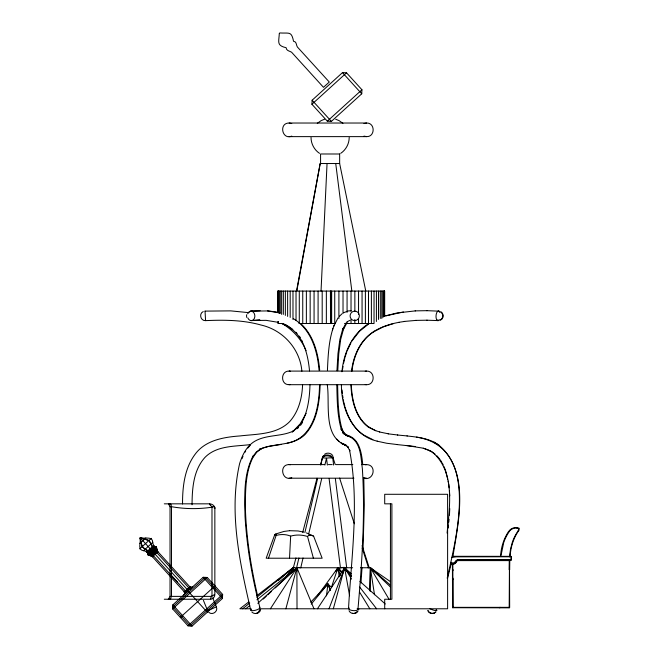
<?xml version="1.0" encoding="UTF-8"?>
<svg xmlns="http://www.w3.org/2000/svg" width="659" height="659" viewBox="0 0 659 659"><rect width="100%" height="100%" fill="white"/><g stroke="black" fill="none" stroke-linecap="round" stroke-linejoin="round"><path stroke-width="0.99" d="M168.243 599.245A2.784 1.112 84.5 0 0 168.465 599.163L170.038 596.379L170.038 506.697L168.457 503.83M170.969 505.453L171.497 506.697L171.497 596.379L170.772 597.82M452.89 607.351L452.848 564.038M370.177 591.345L370.366 567.753L360.457 567.753M182.535 503.987C182.494 486.902 184.495 468.524 195.015 454.397C205.237 440.228 223.722 437.123 239.967 435.937C256.837 433.96 276.747 434.643 289.622 421.669C298.675 411.62 302.168 397.756 302.58 384.518M192.049 504.778C192.148 488.451 193.425 470.04 205.007 457.362C216.762 445.385 235.106 446.522 250.494 444.586M309.985 384.568C309.623 397.707 307.959 411.315 301.575 423.004L302.044 422.172L297.753 427.691L292.711 431.348L293.988 430.706C281.821 436.892 267.076 434.33 255.099 441.085C246.82 445.748 242.397 454.825 239.637 463.532C228.574 512.035 239.761 562.555 250.717 610.102M319.516 384.436C319.376 406.998 313.709 438.301 287.209 443.202M320.167 384.436C319.524 401.858 317.358 421.299 304.952 434.627C292.695 446.472 273.971 442.716 259.432 449.364L260.709 448.721L256.252 452.082L252.603 456.852L253.072 456.012C243.36 474.389 244.646 496.227 245.033 516.359C246.886 547.127 252.092 577.655 259.868 607.458M369.65 590.324L370.366 567.753L390.4 581.625M509.316 560.059L509.185 569.664L509.629 569.664M509.794 560.076L509.662 569.664M327.424 370.416C328.067 356.395 328.619 342.103 332.91 328.627M336.955 370.696L337.952 353.801L339.887 339.393L342.911 328.388L342.416 329.813L346.09 322.968M337.762 370.696L338.751 353.801L340.687 339.393L343.71 328.388L343.224 329.813L346.889 322.968M509.185 607.796L509.481 560.232L509.662 607.351L509.226 607.829L452.593 607.722L452.412 564.392L452.84 563.915M511.565 556.781L511.137 560.125L458.45 560.125A2.858 2.858 0 0 0 455.863 561.756A3.781 3.781 0 0 1 452.84 563.906M172.633 608.916L172.831 604.871L203.186 577.276L207.231 577.465L222.627 594.41L222.437 598.454L192.082 626.05L188.037 625.861L172.633 608.916L207.231 577.465L204.15 578.33L173.787 605.934L173.696 607.952L189.1 624.897L192.082 626.05L172.831 604.871M190.154 623.933L190.056 625.951L221.473 597.392L222.627 594.41L188.037 625.861M205.106 579.393L205.204 577.366L222.536 596.428M311.929 104.262L312.127 100.217L342.482 72.622L346.527 72.811L361.931 89.756L361.733 93.8L331.378 121.396L327.334 121.198L311.929 104.262L346.527 72.811M321.032 291.072L327.053 163.523M362.985 550.331L364.32 504.885L363.784 478.014M449.438 515.28L449.759 508.6M349.196 137.476C349.212 143.736 345.942 149.89 340.711 153.341M289.523 558.214L290.652 536.129A29.993 26.887 41.7 0 1 307.539 536.492A29.927 9.836 69.5 0 1 313.626 536.22L322.152 558.214L266.17 558.214L274.655 534.943L275.19 534.779A31.986 21.747 -63.2 0 1 275.849 534.581M362.038 567.514L360.984 582.951M337.713 570.834L337.927 567.753L342.219 572.152M509.514 556.863L510.486 549.276L512.405 542.044A46.888 46.888 0 0 1 517.859 531.236L518.221 530.676A11.244 11.244 0 0 0 518.369 530.446L518.781 528.584L516.417 527.917M348.545 608.133C351.445 555.586 359.559 501.614 349.427 449.487L349.896 450.88L347.326 446.184L348.586 447.502L344.303 444.668L346.041 445.377C322.498 436.901 330.167 403.876 327.259 384.683M500.469 556.534L501.005 551.772A48.955 48.955 0 0 1 508.591 531.426M510.017 556.501L510.544 551.764M357.952 609.427C361.956 562.671 365.341 515.593 362.359 468.673C360.753 457.214 361.107 440.55 347.812 436.011M341.93 371.75C343.644 353.043 352.038 333.882 368.546 323.758M448.186 528.073L448.491 525.116M448.795 522.15L449.092 519.193M501.046 555.38L503.764 542.357A45.941 45.941 0 0 1 509.11 531.772L510.14 530.421A8.633 8.633 0 0 1 516.409 528.048M326.51 595.884L327.861 583.973L331.551 587.424M246.548 314.78L246.639 317.358M292.588 571.757L293.082 567.753L352.647 567.753M447.082 533.098C449.685 506.713 455.27 471.811 432.584 452.354L433.144 452.7L429.586 450.542L430.187 450.904L423.276 448.252M342.606 369.048L343.042 366.363M351.56 371.165C353.356 355.613 360.316 339.714 374.147 331.32L373.571 331.666C381.322 326.823 390.128 323.898 399.09 322.333M351.914 371.165C353.71 355.613 360.679 339.714 374.501 331.32L373.933 331.666L383.241 326.88L393.604 323.528M296.781 291.072L320.216 163.523M296.525 291.072L320.15 163.523L339.649 163.523L365.77 291.072M324.772 455.262A5.725 3.526 17.3 0 0 322.515 457.412L320.752 465.089M327.482 585.958L327.861 583.973L330.546 590.406M292.687 569.755L293.082 567.753L256.804 595.728M451.497 562.679L447.552 578.198M452.997 556.064C458.499 520.742 470.32 471.037 438.219 444.619M298.906 557.975L296.608 567.753A5.651 1.071 13.1 0 1 300.768 567.786L303.041 557.975M304.886 532.554L317.531 478.78M308.791 533.518L321.674 478.739M324.895 465.04L326.502 458.194A5.725 1.639 -7.2 0 1 332.754 458.211L333.503 457.041L333.075 457.066M343.479 363.677L344.896 357.672M447.197 578.198C456.465 536.714 480.65 447.016 416.439 437.106M293.362 567.753L295.957 557.918M302.72 532.324L317.02 478.203M320.661 464.422L322.482 457.535A5.725 3.526 17.3 0 1 324.73 455.385M285.866 608.784L296.896 567.753L313.972 608.784M333.322 608.784L344.599 567.753L351.511 573.907M345.168 356.832L346.782 351.791M342.696 573.618L344.599 567.753L351.173 575.645M331.452 587.293L337.927 567.753L341.7 572.58M268.501 558.214L276.096 535.438A30.792 24.301 -57.4 0 1 290.652 536.129M333.586 326.691L338.001 317.918M332.449 329.97L334.072 325.258M260.017 609.427L258.015 612.656L255.7 613.529M260.659 609.427C260.132 613.595 254.44 614.929 251.796 611.947M329.014 608.784L344.599 567.753L351.502 576.609M347.161 350.876L350.909 342.861M241.993 458.672L242.982 456.349M295.71 570.554L296.896 567.753L297.613 570.76M290.685 573.346L293.082 567.753L293.807 570.686M326.988 585.81L327.861 583.973L330.118 589.698M292.192 569.582L293.082 567.753L293.626 570.76M306.138 413.333L300.265 423.737L292.234 432.197M245.164 452.107L245.634 451.267M270.388 608.784L296.896 567.753L297.02 608.784M511.532 559.648L458.45 559.648A3.501 3.501 0 0 0 455.344 561.509L454.834 562.16A3.007 3.007 0 0 1 453.796 562.811L452.313 562.934L451.151 562.251M317.44 608.784L344.599 567.753L347.046 571.04M300.57 425.302L302.16 422.954M351.84 341.123L359.534 331.263L368.908 323.758M317.622 595.654L337.927 567.753L341.683 572.58M286.171 576.609L293.082 567.753L256.829 597.243M311.229 604.13L327.861 583.973L328.52 585.884M294.944 570.076L296.896 567.753L256.944 599.805M247.809 448.054L250.255 445.237M291.056 570.076L293.082 567.753L278.312 580.538M357.145 611.445L356.058 612.631L353.553 613.537M357.944 611.445C355.918 614.493 350.481 614.262 349.031 610.778M170.113 598.85L169.396 599.237M310.727 602.219L327.861 583.973M339.393 316.312L342.12 313.692M263.262 599.047L266.252 596.263M267.752 594.871L271.483 591.395M275.223 587.919L296.896 567.753L257.793 603.314M327.334 121.198L361.931 89.756M139.873 543.436L145.87 537.983M139.692 548.906L151.323 538.329M143.456 550.8L152.855 542.25M146.422 552.077L153.844 545.331M147.171 552.728L154.42 546.138M147.476 553.782L155.442 546.542M147.55 554.376L156.026 546.673M147.764 554.845L156.471 546.929M148.209 555.109L156.685 547.398M149.091 555.298L156.801 548.288M149.815 555.636L157.064 549.046M150.54 555.974L157.336 549.795M151.29 556.122L157.41 550.562M151.875 556.418L157.649 551.163M152.311 556.855L158.045 551.641M184.034 594.682A1.911 1.911 0 0 0 184.166 591.988L189.973 586.708A1.911 1.911 0 0 0 192.683 586.823M184.677 593.347L191.299 587.317M180.335 617.384L214.933 585.942M180.533 617.598L182.65 615.671M213.005 588.075L215.122 586.148M317.292 123.34L321.114 120.646L324.574 119.213M297.201 428.688L298.395 427.691M242.636 608.784L249.736 603.01M245.758 608.784L249.753 605.58M362.137 547.926L368.538 567.753L369.139 567.49L362.071 545.611M248.74 601.947L239.868 608.784L251.128 608.784M203.236 311.575C198.664 313.61 200.591 321.065 205.575 320.636C224.101 319.788 243.031 319.969 261.013 325.027C282.843 329.937 300.034 348.768 301.888 371.223M434.034 613.101L435.55 612.054M435.904 612.054L434.388 613.101L432.049 613.554M440.278 320.043C443.474 318.602 443.688 313.692 440.682 311.913M440.632 320.043C443.828 318.602 444.042 313.692 441.044 311.913M347.507 321.567L349.962 320.332M451.712 557.506L455.418 556.929A27.447 27.447 0 0 1 456.72 556.83L511.087 556.781M324.656 454.199C327.177 452.346 330.966 452.972 332.762 455.542M212.676 597.837L216.366 606.898L207.618 610.662L203.409 600.374M343.586 312.737L348.29 310.941L351.156 310.735M275.841 533.947L283.971 531.442L289.598 530.693M291.764 136.116C282.036 140.334 278.559 122.854 289.161 123.027L366.569 123.027C375.325 122.656 375.325 136.998 366.569 136.627L289.161 136.627M363.966 123.546L366.569 123.027M291.764 477.676C282.036 481.894 278.559 464.414 289.161 464.595L324.59 464.595M367.969 567.753L369.122 567.473M385.441 315.867L397.138 312.934L415.491 310.875M385.795 315.867L403.456 311.971M434.067 613.216L431.068 613.356M398.736 322.333L404.659 321.435M281.113 444.446L268.205 446.497L262.537 448.202L260.074 449.364L261.351 448.721L256.895 452.082L253.245 456.852L253.715 456.012C245.618 470.814 245.593 488.393 245.296 504.81C245.922 535.479 250.684 565.941 257.587 595.785M289.161 371.091C280.404 370.72 280.404 385.062 289.161 384.691L366.569 384.691C375.325 385.062 375.325 370.72 366.569 371.091L289.161 371.091L290.487 371.223M365.243 371.223L366.569 371.091M289.161 384.691L290.487 384.559M365.243 464.727C377.187 463.252 374.707 481.507 363.422 478.195M404.305 321.435L416.043 320.398M251.557 320.628L259.959 320.052L250.511 320.538L266.129 320.348L277.867 322.276M251.351 311.122L260.157 310.727M250.527 311.147L268.18 310.924L276.508 312.02M205.04 311.114L230.716 310.875L248.797 312.654M289.606 530.693L298.107 530.973L303.667 532.101M415.129 310.875L427.081 310.669M415.689 320.398L427.147 320.208M339.649 154L320.571 153.984L320.571 163.523M277.851 291.072L384.642 291.072L384.642 316.411M283.461 323.511L277.958 323.511L277.958 321.485M299.071 323.511L335.291 323.511M344.5 323.511L374.032 323.511L374.032 291.072M328.38 464.595L332.177 464.595M335.826 464.595L352.82 464.595M361.758 464.595L366.569 464.595M289.161 478.195L353.916 478.195M169.618 503.83L170.261 504.193M164.297 503.83L209.677 503.83M452.848 564.392L452.848 564.392A4.259 4.259 0 0 0 456.292 561.962A2.356 2.356 0 0 1 458.45 560.611L509.629 560.603M453.104 570.62L452.428 570.62A0.956 0.956 0 0 1 453.104 569.697M453.104 578.248L452.428 578.248A0.956 0.956 0 0 0 453.104 579.17M452.89 579.681L452.42 579.64L452.848 579.203L452.89 607.796M170.038 596.379L211.984 596.379L211.984 507.166M164.297 599.237L210.13 599.237A4.712 4.712 0 0 0 214.85 594.525L214.85 508.55M452.445 607.351L509.629 607.351M259.613 608.784L349.41 608.784M357.104 608.784L447.609 608.784L447.609 494.291L384.708 494.291L384.699 503.83L391.891 503.83L391.891 599.237L384.699 599.237L384.708 608.784M516.417 527.439L519.094 528.213L518.987 530.347A5.453 5.453 0 0 1 518.682 530.841L517.85 531.236M426.793 320.208L437.906 320.587M426.727 310.669L439.001 311.163M204.15 578.33L206.168 578.429M172.732 606.89L174.75 606.988M189.1 624.897L191.118 624.987M289.161 123.027L291.764 123.546M366.569 136.627L363.966 136.116M365.243 384.559L366.569 384.691M397.402 435.006L407.311 435.945M396.438 444.504L415.45 446.547M289.161 464.595L290.487 464.727M366.569 478.195L363.966 477.676M451.893 563.906L454.158 563.519L455.863 561.756A2.817 2.809 -4.6 0 1 458.45 560.142M406.957 435.945C417.913 437.123 429.52 438.424 438.779 444.957M406.018 445.443L423.63 448.252M388.093 433.82L397.756 435.006M396.792 444.504L386.701 443.26L377.113 441.184M267.538 310.924L279.984 312.984M353.661 613.537L352.376 613.224M379.403 431.95L388.456 433.82M431.999 613.504L429.231 612.573L427.74 610.662M451.399 563.799L450.913 563.634M424.52 448.54L430.541 450.904L429.94 450.542L435.006 454.002M379.757 431.95L375.441 430.656L368.274 427.065L368.842 427.411C355.415 417.839 351.511 400.104 350.934 384.526M377.467 441.184C352.178 435.854 341.23 407.88 341.395 384.477M184.306 591.856L152.328 556.633A3.295 3.138 47.7 0 0 151.998 556.311A1.656 1.573 47.7 0 0 151.422 555.998L150.689 555.834A2.084 1.985 47.7 0 1 150.318 555.677A4.778 4.555 47.7 0 1 150.063 555.537L149.642 555.298A2.323 2.216 47.7 0 0 149.263 555.142L148.399 554.927A1.03 0.98 47.7 0 1 147.962 554.672A1.038 0.988 47.7 0 1 147.748 554.203A3.847 3.657 47.7 0 1 147.682 553.84C147.707 551.913 145.491 551.336 144.066 550.743C136.586 550.199 141.43 542.233 140.021 537.991M335.653 119.213L339.105 120.646L342.927 123.34M306.386 532.933L309.038 533.947M362.747 464.331C361.56 453.137 359.69 437.84 346.247 435.072L347.993 435.78L343.52 432.699L344.781 434.026L341.906 428.902L342.392 430.319C337.927 415.565 338.018 399.898 337.597 384.625M349.55 436.711L345.448 435.072L347.186 435.78L342.713 432.699L343.982 434.026L341.107 428.902L341.584 430.319C337.12 415.565 337.219 399.898 336.798 384.625M340.341 442.494L346.601 445.41M348.611 436.011L350.349 436.711M342.738 443.729L344.476 444.438M341.939 443.729L343.677 444.438M283.222 323.849L285.948 324.978M281.665 323.478L285.298 324.978L284.004 324.327C291.682 327.861 298.049 333.965 302.061 341.403L301.608 340.596C306.526 349.962 308.527 360.514 309.541 370.951M375.795 430.656L368.636 427.065L369.205 427.411C355.769 417.839 351.865 400.104 351.296 384.526M372.879 439.685L363.504 434.907M153.984 548.107L152.526 547.028M152.007 554.746L152.542 554.985A1.656 0.98 47.7 0 1 153.045 555.356A3.295 1.936 47.7 0 1 153.374 555.677L177.395 582.119M152.534 554.993L151.924 554.713A2.084 1.236 47.7 0 1 151.595 554.516A4.778 2.825 47.7 0 1 151.364 554.351L150.985 554.071A2.323 1.376 47.7 0 0 150.664 553.873L149.939 553.535A1.03 0.61 47.7 0 1 149.535 553.239A1.038 0.618 47.7 0 1 149.28 552.81A3.847 2.274 47.7 0 1 149.165 552.497L148.316 551.023M455.328 561.509L456.292 561.962M150.672 553.857L149.955 553.519M430.747 613.167L429.594 612.573M284.647 324.327L288.214 326.197M438.424 444.957L433.993 442.271M434.347 442.271L434.948 442.634M140.351 537.686L148.95 540.495L152.616 547.118M140.721 538.024L148.926 540.512M281.788 323.404C292.563 329.574 301.394 339.171 306.089 350.72M208.656 612.203C212.14 615.794 218.483 611.428 216.366 606.898M293.28 318.618C311.106 329.129 317.44 350.761 319.038 370.16M289.046 326.749L292.818 329.459M319.508 153.341C314.277 149.89 311.007 143.736 311.032 137.476M362.705 434.297C353.644 427.996 348.281 417.748 345.151 407.41M279.737 32.95C289.433 33.56 291.393 30.907 293.552 41.303C296.707 41.583 296.08 44.886 297.357 46.97L329.286 82.037L323.478 87.317L291.583 52.218C289.35 50.867 286.385 50.825 286.13 47.72C276.319 45.463 278.946 41.912 279.301 33.345M140.433 537.612C144.519 539.424 152.904 535.355 152.74 542.859C153.193 544.334 153.555 546.599 155.483 546.756A3.847 3.657 47.7 0 1 155.837 546.846A1.038 0.988 47.7 0 1 156.282 547.102A1.03 0.98 47.7 0 1 156.488 547.571L156.628 548.453A2.323 2.216 47.7 0 0 156.743 548.84L156.941 549.285A4.778 4.555 47.7 0 1 157.064 549.548A2.084 1.985 47.7 0 1 157.18 549.936L157.279 550.677A1.656 1.573 47.7 0 0 157.534 551.278A3.295 3.138 47.7 0 0 157.822 551.641L189.85 586.823M148.333 551.015C142.278 548.832 140.697 543.708 140.095 537.917M148.135 550.858L142.402 547.11M152.946 547.481L154 548.099A3.847 2.274 47.7 0 1 154.297 548.239M390.565 585.241L370.366 567.753L370.663 571.855M339.163 441.464L336.733 439.116M359.954 581.427L385.293 603.998M378.719 575.274L370.366 567.753L374.501 594.772M390.309 586.856L370.366 567.753L371.355 569.541M436.925 455.814L439.808 459.224M301.212 324.039C313.775 335.876 318.157 353.545 319.689 370.16M295.891 332.235L297.061 333.438M373.875 571.419L370.366 567.753L388.975 599.179M188.07 590.431L188.35 590.752L140.227 537.802M156.875 552.703L188.787 587.787M187.313 589.599L187.889 590.225M342.482 72.622L361.733 93.8M312.127 100.217L331.378 121.396M203.186 577.276L222.437 598.454M155.936 551.064L156.158 551.698A1.656 0.972 47.7 0 0 156.471 552.242A3.295 1.944 47.7 0 0 156.776 552.588L156.867 552.712M188.219 590.884L190.146 593.001M205.542 609.937L207.47 612.063M189.932 593.191L205.336 610.135M169.412 573.355L185.36 590.901M359.666 587.062L376.61 608.784M299.244 336.115L300.315 337.499M429.256 612.335L428.103 610.662M148.662 551.377L149.173 552.481M152.468 546.912L149.865 541.649M154.964 548.963L155.219 549.73A2.323 1.367 47.7 0 0 155.384 550.076L155.639 550.471M155.573 550.397L155.623 550.479A4.778 2.809 47.7 0 1 155.771 550.718A2.084 1.236 47.7 0 1 155.952 551.056L156.167 551.69M440.36 459.941L441.851 462.371M349.591 595.777L344.599 567.753L351.577 579.104M359.625 592.194L369.814 608.784M339.451 570.373L337.927 567.753L336.016 571.402L337.927 567.753L338.883 570.686M142.097 546.723L140.392 538.312M442.354 463.178L443.21 464.924M444.059 466.671L445.286 469.801M155.227 549.721L154.98 549.071A1.03 0.61 47.7 0 0 154.684 548.552A1.038 0.61 47.7 0 0 154.288 548.263M335.134 464.274L332.91 457.379A5.725 3.723 10.5 0 0 327.128 454.998A5.725 3.723 10.5 0 0 322.515 457.412M339.591 478.072L354.344 523.773M340.448 575.571L337.927 567.753L339.204 576.765M445.591 470.584L447.782 479.25M140.293 538.403L140.449 538.922M307.539 536.492L313.396 558.214M343.907 402.492L344.904 406.422M344.599 567.753L345.036 569.755M448.153 481.078L448.532 482.907M342.573 395.301L343.042 397.962M343.355 399.741L343.66 401.512M335.728 163.523L351.848 291.072M333.627 465.056L332.754 458.211A5.725 3.723 10.5 0 0 326.979 455.83A5.725 3.723 10.5 0 0 322.358 458.244A5.725 1.129 13.2 0 1 326.502 458.194L327.375 465.04M335.365 478.747L346.683 567.753A5.643 1.623 -7.4 0 0 340.431 567.753L329.113 478.739M342.021 389.939L342.392 393.514M448.721 483.821L449.125 487.858M449.43 490.889L449.767 495.897M205.04 311.13L205.575 320.628M511.087 560.092L511.087 556.344L452.412 556.303L452.412 557.259M500.593 607.351L499.646 607.829L499.646 607.351M458.45 559.648L458.45 560.603M390.433 503.83L390.433 599.237M384.535 291.072L384.535 316.411M384.428 291.072L384.428 316.411M383.876 291.072L383.876 316.411M383.003 291.072L383.003 317.424M381.808 291.072L381.808 318.445M380.309 291.072L380.309 318.445M378.505 291.072L378.505 319.458M376.404 291.072L376.404 321.485M371.388 291.072L371.388 323.511M368.505 291.072L368.505 323.511M365.391 291.072L365.391 323.511M362.063 291.072L362.063 323.511M358.545 291.072L358.545 314.384M358.545 318.445L358.545 323.511M354.855 291.072L354.855 311.345M354.855 319.458L354.855 323.511M351.025 291.072L351.025 311.345M351.025 319.458L351.025 323.511M347.071 291.072L347.071 312.358M347.071 321.485L347.071 323.511M343.026 291.072L343.026 313.371M339.649 153.984L339.649 163.523M338.899 291.072L338.899 318.445M334.731 291.072L334.731 323.511M331.65 291.072L331.65 323.511M330.834 291.072L330.834 323.511M330.423 291.072L330.538 323.511M326.353 291.072L326.353 323.511M322.193 291.072L322.193 323.511M318.091 291.072L318.091 323.511M314.071 291.072L314.071 323.511M310.158 291.072L310.158 323.511M306.369 291.072L306.369 323.511M302.745 291.072L302.745 323.511M299.285 291.072L299.285 323.511M296.031 291.072L296.031 320.472M292.983 291.072L292.983 319.458M290.182 291.072L290.182 317.424M287.629 291.072L287.629 316.411M285.347 291.072L285.347 315.397M283.345 291.072L283.345 314.384M281.64 291.072L281.64 314.384M280.24 291.072L280.24 313.371M279.161 291.072L279.161 313.371M278.395 291.072L278.395 312.358M278.395 321.485L278.395 323.511M278.065 291.072L278.065 312.358M277.958 291.072L277.851 312.358M251.417 610.193A4.77 1.475 -15 0 1 251.31 609.896M249.431 312.036A4.77 3.723 84.9 0 1 252.949 311.427M358.611 608.636A4.77 1.837 5.5 0 1 358.224 610.003M436.489 609.929A4.77 0.816 21.2 0 1 436.027 610.646M437.971 311.41A4.77 2.068 -86.4 0 1 439.899 312.069M439.38 319.887A4.77 2.068 -86.4 0 1 437.123 319.862M435.986 609.822A4.77 0.816 21.2 0 1 435.146 610.563A4.77 0.816 21.2 0 1 429.701 608.628M439.001 319.912A4.77 2.068 -86.4 0 1 436.349 318.874A4.77 2.068 -86.4 0 1 436.785 312.564A4.77 2.068 -86.4 0 1 439.545 312.086M259.349 607.071A4.77 1.475 -15 0 1 255.626 610.218A4.77 1.475 -15 0 1 250.964 609.295M247.677 313.873A4.77 3.723 84.9 0 1 253.32 312.152A4.77 3.723 84.9 0 1 253.55 319.64A4.77 3.723 84.9 0 1 247.792 317.827M340.382 567.679A5.643 1.87 -4.3 0 1 340.678 567.761M293.428 567.778A5.667 0.956 16.4 0 1 293.98 567.374M322.482 457.535A5.725 1.005 14.8 0 1 323.281 457.173M213.78 595.019A3.237 0.56 -24.6 0 1 211.901 596.008M211.613 596.296A3.237 0.56 -65.4 0 1 210.625 598.174M211.992 507.199A125.012 125.012 0 0 1 171.497 506.697M209.859 504.399A4.111 1.038 62.1 0 1 211.901 507.216M212.025 506.862A3.031 0.972 -8.2 0 1 214.628 507.101A3.031 0.972 -8.2 0 1 214.233 508.163M209.677 503.978A5.017 4.992 73.5 0 1 214.991 508.559M171.183 506.886A133.423 133.423 0 0 1 170.038 506.697M170.87 598.347A3.369 1.203 -77.5 0 1 170.071 599.262M170.236 503.698A3.221 1.252 80.8 0 1 171.175 504.918M210.089 505.033A4.094 1.59 -82.8 0 1 210.55 504.234M214.159 594.937A3.237 1.326 10.9 0 1 214.43 595.126M210.847 598.965A3.237 1.326 79.1 0 1 210.542 598.553M357.573 608.364A4.77 1.837 5.5 0 1 353.249 610.629A4.77 1.837 5.5 0 1 348.924 607.664M308.832 534.68A30.644 14.91 67.7 0 1 313.626 536.22M274.655 534.943A31.665 2.776 -70.6 0 1 276.096 535.438M450.97 563.478A3.83 3.633 20.3 0 1 450.542 563.28M451.893 563.915A3.765 3.567 -17.8 0 1 451.39 563.807M508.707 531.5A10.107 10.107 0 0 1 509.786 530.083A9.086 9.086 0 0 1 516.409 527.562M510.577 551.764A48.914 48.914 0 0 1 518.139 531.426M190.764 588.569A1.911 1.063 47.7 0 1 188.696 587.869M191.423 587.968A1.911 1.359 47.7 0 1 189.133 587.474M192.354 587.12A1.903 1.763 47.7 0 1 189.767 586.897M192.601 586.897A1.911 1.87 47.7 0 1 189.932 586.741M185.451 590.818A1.911 1.063 47.7 0 1 185.945 592.943M185.006 591.222A1.911 1.359 47.7 0 1 185.286 593.545M184.388 591.782A1.911 1.755 47.7 0 1 184.372 594.377M184.223 591.93A1.911 1.87 47.7 0 1 184.125 594.607M357.911 319.318A4.77 4.646 -75.9 0 0 356.091 311.303A4.77 4.646 -75.9 0 0 350.201 317.012A4.77 4.646 -75.9 0 0 357.911 319.318M188.186 588.33A1.911 0.725 47.7 0 0 190.006 589.253A1.911 0.733 47.7 0 1 188.186 588.33M186.703 592.26A1.911 0.733 47.7 0 0 185.953 590.357A1.911 0.725 47.7 0 1 186.719 592.243"/></g></svg>
